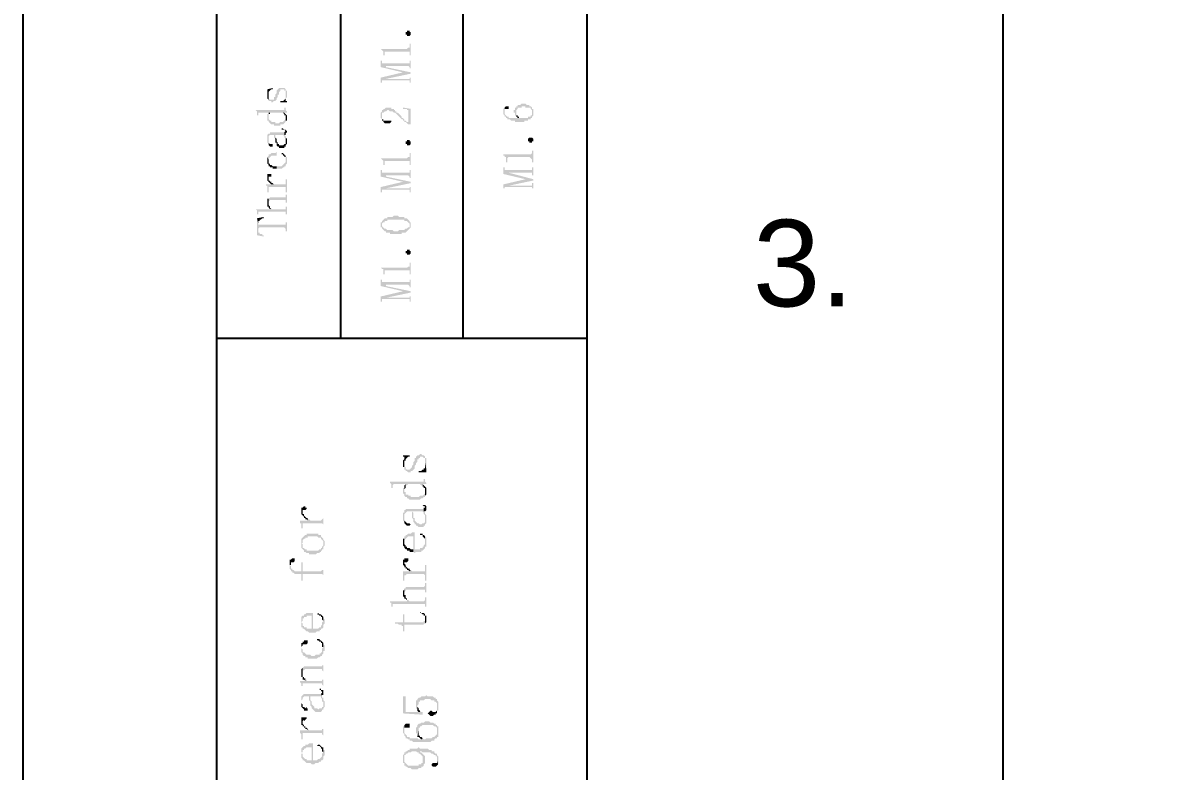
# Model space of a CAD drawing. Header units: millimetres. Extents: x 7018 to 13530, y 4187 to 5692.
# Drawn here: x 7018 to 7057.58, y 5084.46 to 5110.38 of the extents above; entities that cross this region are included whole.
import ezdxf

# ---------------------------------------------------------------- set-up
doc = ezdxf.new("R2010")
doc.units = ezdxf.units.MM
doc.styles.get("Standard").update_dxf_attribs({"font": 'arial.ttf'})

msp = doc.modelspace()

# ---------------------------------------------------------------- hatches: boundary and pattern name
at = {"transparency": 33554559}
for points in [[(7031.433, 5110.016), (7031.433, 5109.971), (7031.433, 5109.971), (7031.388, 5109.926), (7031.297, 5109.926), (7031.297, 5109.971), (7031.252, 5109.971), (7031.252, 5110.016), (7031.252, 5110.061), (7031.297, 5110.061), (7031.297, 5110.106), (7031.388, 5110.106), (7031.388, 5110.061), (7031.433, 5110.061), (7031.433, 5110.016)], [(7030.395, 5109.474), (7030.395, 5109.474), (7030.44, 5109.429), (7030.44, 5109.429), (7030.485, 5109.384), (7030.485, 5109.339), (7030.485, 5109.249), (7030.53, 5109.249), (7030.53, 5109.384), (7031.388, 5109.384), (7031.388, 5109.339), (7031.388, 5109.249), (7031.433, 5109.249), (7031.433, 5109.655), (7031.388, 5109.655), (7031.388, 5109.565), (7031.388, 5109.519), (7031.342, 5109.519), (7031.297, 5109.474)], [(7030.395, 5109.068), (7030.395, 5108.843), (7031.162, 5108.662), (7031.162, 5108.662), (7031.433, 5108.617), (7031.433, 5108.662), (7030.575, 5108.843), (7030.575, 5108.888), (7030.485, 5108.978), (7030.44, 5108.978), (7030.44, 5109.068)], [(7030.485, 5108.978), (7030.575, 5108.888), (7031.342, 5108.888), (7031.388, 5108.843), (7031.388, 5108.797), (7031.433, 5108.797), (7031.433, 5109.068), (7031.388, 5109.068), (7031.388, 5109.023), (7031.388, 5108.978), (7031.342, 5108.978)], [(7030.395, 5108.481), (7030.395, 5108.301), (7030.44, 5108.301), (7030.44, 5108.346), (7030.44, 5108.391), (7030.485, 5108.391), (7030.575, 5108.436), (7031.433, 5108.617), (7031.162, 5108.662)], [(7030.485, 5108.391), (7031.388, 5108.391), (7031.388, 5108.301), (7031.433, 5108.301), (7031.433, 5108.481), (7031.388, 5108.481), (7031.388, 5108.436), (7030.575, 5108.436)], [(7026.468, 5108.075), (7026.468, 5108.03), (7026.513, 5107.714), (7026.513, 5107.895), (7026.513, 5107.94), (7026.513, 5107.985), (7026.558, 5108.03), (7026.558, 5108.03), (7026.604, 5108.075), (7026.649, 5108.075), (7026.649, 5108.12)], [(7026.468, 5107.895), (7026.468, 5107.804), (7026.468, 5107.759), (7026.513, 5107.714), (7026.468, 5108.03), (7026.468, 5107.985)], [(7026.513, 5107.714), (7026.513, 5107.669), (7026.604, 5107.669), (7026.604, 5107.624), (7026.649, 5107.624), (7026.694, 5107.669), (7026.739, 5107.669), (7026.784, 5107.714), (7026.784, 5107.759), (7026.784, 5107.759), (7026.829, 5107.804), (7026.829, 5107.85), (7026.829, 5107.895), (7026.874, 5107.895), (7026.874, 5107.985), (7026.874, 5107.985), (7026.92, 5108.03), (7026.92, 5108.075), (7027.055, 5108.075), (7027.055, 5108.03), (7027.1, 5108.03), (7027.1, 5107.985), (7027.1, 5107.714), (7027.1, 5107.759), (7027.145, 5107.804), (7027.145, 5107.895), (7027.145, 5108.03), (7027.1, 5108.03), (7027.1, 5108.075), (7027.1, 5108.075), (7027.055, 5108.12), (7026.874, 5108.12), (7026.829, 5108.075), (7026.829, 5108.075), (7026.784, 5108.03), (7026.784, 5107.985), (7026.784, 5107.94), (7026.739, 5107.895), (7026.739, 5107.85), (7026.739, 5107.804), (7026.694, 5107.804), (7026.694, 5107.714), (7026.558, 5107.714), (7026.513, 5107.759), (7026.513, 5107.804), (7026.513, 5107.895)], [(7026.92, 5107.669), (7026.92, 5107.624), (7027.145, 5107.624), (7027.145, 5107.669), (7027.1, 5107.669), (7027.1, 5107.895), (7027.1, 5107.85), (7027.1, 5107.759), (7027.1, 5107.759), (7027.055, 5107.714), (7027.055, 5107.714), (7027.01, 5107.669), (7026.965, 5107.669)], [(7026.062, 5107.353), (7026.062, 5107.353), (7026.107, 5107.308), (7026.107, 5107.263), (7026.107, 5107.173), (7026.152, 5107.173), (7026.152, 5107.263), (7026.558, 5107.263), (7026.558, 5107.218), (7026.558, 5107.263), (7027.145, 5107.263), (7027.145, 5107.308), (7027.145, 5107.308), (7027.1, 5107.353), (7027.1, 5107.398), (7027.1, 5107.443), (7027.055, 5107.443), (7027.055, 5107.398), (7027.055, 5107.353), (7027.01, 5107.353)], [(7030.395, 5107.173), (7030.395, 5107.127), (7030.395, 5107.082), (7030.44, 5107.037), (7030.44, 5107.173), (7030.44, 5107.263), (7030.485, 5107.263), (7030.53, 5107.308), (7030.575, 5107.308), (7030.62, 5107.353), (7030.665, 5107.353), (7030.711, 5107.308), (7030.801, 5107.308), (7030.846, 5107.263), (7030.891, 5107.263), (7030.936, 5107.218), (7030.936, 5107.218), (7030.981, 5107.173), (7030.981, 5107.173), (7031.027, 5107.127), (7031.027, 5107.127), (7031.072, 5107.082), (7031.072, 5107.082), (7031.117, 5107.037), (7031.162, 5107.037), (7031.162, 5106.992), (7031.207, 5106.992), (7031.207, 5106.947), (7031.252, 5106.947), (7031.297, 5106.902), (7031.297, 5106.902), (7031.342, 5106.857), (7031.342, 5106.947), (7031.297, 5106.947), (7031.252, 5106.992), (7031.207, 5106.992), (7031.207, 5107.037), (7031.207, 5107.037), (7031.162, 5107.082), (7031.117, 5107.082), (7031.117, 5107.127), (7031.117, 5107.127), (7031.072, 5107.173), (7031.072, 5107.173), (7031.027, 5107.218), (7031.027, 5107.218), (7030.981, 5107.263), (7030.936, 5107.263), (7030.936, 5107.308), (7030.891, 5107.308), (7030.891, 5107.353), (7030.846, 5107.353), (7030.846, 5107.398), (7030.756, 5107.398), (7030.756, 5107.443), (7030.575, 5107.443), (7030.53, 5107.398), (7030.485, 5107.398), (7030.485, 5107.353), (7030.44, 5107.353), (7030.44, 5107.308), (7030.44, 5107.308), (7030.395, 5107.263), (7030.395, 5107.218), (7030.395, 5107.218)], [(7031.162, 5107.443), (7031.162, 5107.398), (7031.297, 5107.398), (7031.297, 5107.353), (7031.342, 5107.353), (7031.342, 5106.857), (7031.433, 5106.857), (7031.433, 5107.398)], [(7034.637, 5107.308), (7034.637, 5107.263), (7034.637, 5107.218), (7034.682, 5107.173), (7034.682, 5107.127), (7034.727, 5107.127), (7034.727, 5107.082), (7034.773, 5107.082), (7034.773, 5107.037), (7034.863, 5107.037), (7034.908, 5106.992), (7035.043, 5106.992), (7035.043, 5106.947), (7035.359, 5106.947), (7035.359, 5106.992), (7035.495, 5106.992), (7035.495, 5107.037), (7035.585, 5107.037), (7035.585, 5107.082), (7035.63, 5107.082), (7035.63, 5107.127), (7035.63, 5107.263), (7035.63, 5107.173), (7035.585, 5107.173), (7035.585, 5107.127), (7035.495, 5107.127), (7035.495, 5107.082), (7034.818, 5107.082), (7034.818, 5107.127), (7034.773, 5107.127), (7034.727, 5107.173), (7034.727, 5107.173), (7034.682, 5107.218), (7034.682, 5107.263), (7034.682, 5107.443), (7034.637, 5107.398), (7034.637, 5107.353)], [(7034.682, 5107.443), (7034.682, 5107.308), (7034.682, 5107.398), (7034.818, 5107.398), (7034.818, 5107.489), (7034.727, 5107.489)], [(7034.998, 5107.308), (7034.998, 5107.263), (7035.043, 5107.263), (7035.043, 5107.173), (7035.043, 5107.173), (7035.088, 5107.127), (7035.088, 5107.308), (7035.088, 5107.353), (7035.088, 5107.353), (7035.134, 5107.398), (7035.134, 5107.443), (7035.269, 5107.443), (7035.269, 5107.489), (7035.404, 5107.489), (7035.404, 5107.443), (7035.585, 5107.443), (7035.585, 5107.398), (7035.585, 5107.398), (7035.63, 5107.353), (7035.63, 5107.127), (7035.675, 5107.173), (7035.675, 5107.263), (7035.675, 5107.308), (7035.675, 5107.398), (7035.63, 5107.398), (7035.63, 5107.443), (7035.63, 5107.443), (7035.585, 5107.489), (7035.54, 5107.489), (7035.54, 5107.534), (7035.449, 5107.534), (7035.404, 5107.579), (7035.269, 5107.579), (7035.224, 5107.534), (7035.134, 5107.534), (7035.134, 5107.489), (7035.088, 5107.489), (7035.088, 5107.443), (7035.043, 5107.443), (7035.043, 5107.398), (7035.043, 5107.353), (7034.998, 5107.353)], [(7026.468, 5107.082), (7026.468, 5107.037), (7026.468, 5106.992), (7026.513, 5106.992), (7026.513, 5106.947), (7026.513, 5106.947), (7026.558, 5106.902), (7026.558, 5106.902), (7026.604, 5106.857), (7026.694, 5106.857), (7026.694, 5106.812), (7026.92, 5106.812), (7026.92, 5106.857), (7027.01, 5106.857), (7027.055, 5106.902), (7027.055, 5106.902), (7027.1, 5106.947), (7027.1, 5107.082), (7027.1, 5107.037), (7027.1, 5107.037), (7027.055, 5106.992), (7027.055, 5106.992), (7027.01, 5106.947), (7026.92, 5106.947), (7026.874, 5106.902), (7026.739, 5106.902), (7026.739, 5106.947), (7026.604, 5106.947), (7026.604, 5106.992), (7026.558, 5106.992), (7026.513, 5107.037), (7026.513, 5107.218), (7026.468, 5107.218), (7026.468, 5107.173), (7026.468, 5107.127)], [(7026.513, 5107.218), (7026.513, 5107.127), (7026.513, 5107.218), (7026.558, 5107.218), (7026.558, 5107.263), (7026.513, 5107.263)], [(7027.01, 5107.263), (7027.055, 5107.218), (7027.055, 5107.173), (7027.1, 5107.173), (7027.1, 5106.947), (7027.1, 5106.992), (7027.145, 5106.992), (7027.145, 5107.037), (7027.145, 5107.082), (7027.145, 5107.127), (7027.145, 5107.173), (7027.1, 5107.218), (7027.1, 5107.218), (7027.055, 5107.263)], [(7030.44, 5107.037), (7030.44, 5106.992), (7030.485, 5106.992), (7030.485, 5106.947), (7030.485, 5106.947), (7030.53, 5106.902), (7030.711, 5106.902), (7030.756, 5106.947), (7030.756, 5106.992), (7030.485, 5106.992), (7030.485, 5107.037), (7030.44, 5107.037), (7030.44, 5107.127), (7030.44, 5107.127)], [(7035.088, 5107.127), (7035.088, 5107.127), (7035.134, 5107.082), (7035.179, 5107.082), (7035.179, 5107.127), (7035.134, 5107.127), (7035.134, 5107.173), (7035.088, 5107.173), (7035.088, 5107.218), (7035.088, 5107.308)], [(7026.965, 5106.721), (7026.965, 5106.676), (7027.055, 5106.676), (7027.1, 5106.631), (7027.1, 5106.496), (7027.1, 5106.541), (7027.1, 5106.541), (7027.145, 5106.586), (7027.145, 5106.631), (7027.1, 5106.676), (7027.055, 5106.676), (7027.01, 5106.721)], [(7026.468, 5106.36), (7026.468, 5106.315), (7026.468, 5106.225), (7026.468, 5106.225), (7026.513, 5106.18), (7026.513, 5106.36), (7026.513, 5106.45), (7026.513, 5106.45), (7026.558, 5106.496), (7026.694, 5106.496), (7026.694, 5106.405), (7026.739, 5106.36), (7026.739, 5106.315), (7026.739, 5106.496), (7027.01, 5106.496), (7027.055, 5106.45), (7027.055, 5106.405), (7027.1, 5106.405), (7027.1, 5106.315), (7027.1, 5106.27), (7027.1, 5106.45), (7027.1, 5106.45), (7027.055, 5106.496), (7027.055, 5106.586), (7026.558, 5106.586), (7026.558, 5106.541), (7026.513, 5106.541), (7026.468, 5106.496)], [(7026.513, 5106.18), (7026.513, 5106.135), (7026.513, 5106.135), (7026.558, 5106.089), (7026.649, 5106.089), (7026.649, 5106.135), (7026.649, 5106.18), (7026.558, 5106.18), (7026.513, 5106.225), (7026.513, 5106.36)], [(7026.739, 5106.315), (7026.739, 5106.225), (7026.784, 5106.225), (7026.784, 5106.18), (7026.784, 5106.135), (7026.784, 5106.135), (7026.829, 5106.089), (7026.874, 5106.089), (7026.874, 5106.044), (7027.055, 5106.044), (7027.055, 5106.089), (7027.1, 5106.089), (7027.1, 5106.135), (7027.1, 5106.135), (7027.145, 5106.18), (7027.145, 5106.27), (7027.145, 5106.315), (7027.145, 5106.36), (7027.1, 5106.405), (7027.1, 5106.225), (7027.1, 5106.18), (7027.055, 5106.18), (7027.01, 5106.135), (7026.874, 5106.135), (7026.874, 5106.18), (7026.829, 5106.18), (7026.829, 5106.225), (7026.829, 5106.225), (7026.784, 5106.27), (7026.784, 5106.315), (7026.784, 5106.36), (7026.739, 5106.405), (7026.739, 5106.496)], [(7027.055, 5106.586), (7027.055, 5106.496), (7027.1, 5106.496), (7027.1, 5106.631), (7027.1, 5106.631)], [(7031.433, 5106.225), (7031.433, 5106.18), (7031.433, 5106.18), (7031.388, 5106.135), (7031.297, 5106.135), (7031.297, 5106.18), (7031.252, 5106.18), (7031.252, 5106.225), (7031.252, 5106.27), (7031.297, 5106.27), (7031.297, 5106.315), (7031.388, 5106.315), (7031.388, 5106.27), (7031.433, 5106.27), (7031.433, 5106.225)], [(7035.675, 5106.315), (7035.675, 5106.27), (7035.63, 5106.27), (7035.63, 5106.225), (7035.54, 5106.225), (7035.54, 5106.27), (7035.495, 5106.27), (7035.495, 5106.315), (7035.495, 5106.36), (7035.495, 5106.36), (7035.54, 5106.405), (7035.63, 5106.405), (7035.675, 5106.36), (7035.675, 5106.315)], [(7026.468, 5105.728), (7026.513, 5105.638), (7026.513, 5105.683), (7026.513, 5105.683), (7026.558, 5105.728), (7026.558, 5105.728), (7026.604, 5105.774), (7026.784, 5105.774), (7026.784, 5105.322), (7026.965, 5105.322), (7027.01, 5105.367), (7027.055, 5105.367), (7027.055, 5105.412), (7027.1, 5105.412), (7027.1, 5105.458), (7027.1, 5105.458), (7027.145, 5105.503), (7027.145, 5105.548), (7027.145, 5105.638), (7027.145, 5105.683), (7027.145, 5105.728), (7027.1, 5105.728), (7027.1, 5105.774), (7027.1, 5105.638), (7027.1, 5105.548), (7027.1, 5105.548), (7027.055, 5105.503), (7027.055, 5105.503), (7027.01, 5105.458), (7027.01, 5105.458), (7026.965, 5105.412), (7026.784, 5105.412), (7026.784, 5105.909), (7026.784, 5105.909), (7026.739, 5105.864), (7026.604, 5105.864), (7026.558, 5105.819), (7026.513, 5105.819), (7026.513, 5105.774), (7026.513, 5105.774)], [(7026.965, 5105.819), (7027.01, 5105.819), (7027.01, 5105.774), (7027.055, 5105.774), (7027.055, 5105.728), (7027.1, 5105.728), (7027.1, 5105.683), (7027.1, 5105.638), (7027.1, 5105.774), (7027.1, 5105.774), (7027.055, 5105.819), (7027.055, 5105.819), (7027.01, 5105.864), (7026.965, 5105.864)], [(7030.395, 5105.683), (7030.395, 5105.683), (7030.44, 5105.638), (7030.44, 5105.638), (7030.485, 5105.593), (7030.485, 5105.548), (7030.485, 5105.458), (7030.53, 5105.458), (7030.53, 5105.593), (7031.388, 5105.593), (7031.388, 5105.548), (7031.388, 5105.458), (7031.433, 5105.458), (7031.433, 5105.864), (7031.388, 5105.864), (7031.388, 5105.774), (7031.388, 5105.728), (7031.342, 5105.728), (7031.297, 5105.683)], [(7034.637, 5105.819), (7034.637, 5105.774), (7034.682, 5105.774), (7034.682, 5105.728), (7034.727, 5105.728), (7034.727, 5105.683), (7034.727, 5105.548), (7034.773, 5105.548), (7034.773, 5105.683), (7034.773, 5105.683), (7034.818, 5105.728), (7035.54, 5105.728), (7035.585, 5105.683), (7035.585, 5105.683), (7035.63, 5105.638), (7035.63, 5105.548), (7035.675, 5105.548), (7035.675, 5105.954), (7035.63, 5105.954), (7035.63, 5105.864), (7035.63, 5105.864), (7035.585, 5105.819), (7035.54, 5105.819)], [(7026.468, 5105.593), (7026.468, 5105.503), (7026.468, 5105.503), (7026.513, 5105.458), (7026.513, 5105.412), (7026.558, 5105.412), (7026.558, 5105.367), (7026.649, 5105.367), (7026.649, 5105.322), (7026.784, 5105.322), (7026.784, 5105.412), (7026.649, 5105.412), (7026.604, 5105.458), (7026.558, 5105.458), (7026.558, 5105.503), (7026.513, 5105.503), (7026.513, 5105.548), (7026.513, 5105.638), (7026.468, 5105.728), (7026.468, 5105.683), (7026.468, 5105.638)], [(7026.468, 5105.051), (7026.468, 5104.961), (7026.468, 5104.916), (7026.513, 5104.871), (7026.513, 5105.006), (7026.513, 5105.051), (7026.604, 5105.051), (7026.604, 5105.097), (7026.604, 5105.142), (7026.468, 5105.142), (7026.468, 5105.097)], [(7030.395, 5105.277), (7030.395, 5105.051), (7031.162, 5104.871), (7031.162, 5104.871), (7031.433, 5104.826), (7031.433, 5104.871), (7030.575, 5105.051), (7030.575, 5105.097), (7030.485, 5105.187), (7030.44, 5105.187), (7030.44, 5105.277)], [(7030.485, 5105.187), (7030.575, 5105.097), (7031.342, 5105.097), (7031.388, 5105.051), (7031.388, 5105.006), (7031.433, 5105.006), (7031.433, 5105.277), (7031.388, 5105.277), (7031.388, 5105.232), (7031.388, 5105.187), (7031.342, 5105.187)], [(7034.637, 5105.367), (7034.637, 5105.142), (7035.404, 5104.961), (7035.404, 5104.961), (7035.675, 5104.916), (7035.675, 5104.961), (7034.818, 5105.187), (7034.818, 5105.187), (7034.727, 5105.277), (7034.682, 5105.277), (7034.682, 5105.322), (7034.682, 5105.367)], [(7034.727, 5105.277), (7034.818, 5105.187), (7035.63, 5105.187), (7035.63, 5105.142), (7035.63, 5105.097), (7035.675, 5105.097), (7035.675, 5105.367), (7035.63, 5105.367), (7035.63, 5105.322), (7035.63, 5105.277), (7035.585, 5105.277)], [(7026.423, 5104.781), (7026.423, 5104.735), (7026.468, 5104.735), (7026.468, 5104.645), (7026.468, 5104.6), (7026.468, 5104.51), (7026.513, 5104.51), (7026.513, 5104.645), (7026.513, 5104.69), (7027.1, 5104.69), (7027.1, 5104.645), (7027.1, 5104.51), (7027.145, 5104.51), (7027.145, 5104.961), (7027.1, 5104.961), (7027.1, 5104.826), (7027.1, 5104.781), (7026.649, 5104.781)], [(7026.513, 5104.871), (7026.513, 5104.871), (7026.558, 5104.826), (7026.558, 5104.826), (7026.604, 5104.781), (7026.694, 5104.781), (7026.649, 5104.826), (7026.604, 5104.826), (7026.604, 5104.871), (7026.558, 5104.871), (7026.558, 5104.916), (7026.513, 5104.916), (7026.513, 5104.961), (7026.513, 5105.006)], [(7030.395, 5104.69), (7030.395, 5104.51), (7030.44, 5104.51), (7030.44, 5104.555), (7030.44, 5104.6), (7030.485, 5104.6), (7030.575, 5104.645), (7031.433, 5104.826), (7031.162, 5104.871)], [(7030.485, 5104.6), (7031.388, 5104.6), (7031.388, 5104.51), (7031.433, 5104.51), (7031.433, 5104.69), (7031.388, 5104.69), (7031.388, 5104.645), (7030.575, 5104.645)], [(7034.637, 5104.781), (7034.637, 5104.645), (7034.682, 5104.645), (7034.682, 5104.69), (7034.727, 5104.69), (7034.818, 5104.735), (7035.675, 5104.916), (7035.404, 5104.961)], [(7034.727, 5104.69), (7035.63, 5104.69), (7035.63, 5104.645), (7035.675, 5104.645), (7035.675, 5104.826), (7035.63, 5104.826), (7035.63, 5104.781), (7035.63, 5104.735), (7034.818, 5104.735)], [(7026.468, 5104.149), (7026.468, 5104.104), (7026.468, 5104.013), (7026.513, 5104.013), (7026.513, 5103.968), (7026.513, 5103.968), (7026.558, 5103.923), (7026.558, 5103.923), (7026.604, 5103.968), (7026.558, 5103.968), (7026.558, 5104.013), (7026.558, 5104.013), (7026.513, 5104.058), (7026.513, 5104.284), (7026.468, 5104.284), (7026.468, 5104.194), (7026.468, 5104.194)], [(7026.513, 5104.284), (7026.513, 5104.149), (7026.513, 5104.194), (7026.558, 5104.239), (7027.1, 5104.239), (7027.1, 5104.149), (7027.145, 5104.149), (7027.145, 5104.42), (7027.1, 5104.42), (7027.1, 5104.374), (7027.1, 5104.329), (7026.558, 5104.329)], [(7026.062, 5103.923), (7026.062, 5103.923), (7026.107, 5103.878), (7026.107, 5103.833), (7026.107, 5103.743), (7026.152, 5103.743), (7026.152, 5103.788), (7026.152, 5103.833), (7027.1, 5103.833), (7027.1, 5103.743), (7027.145, 5103.743), (7027.145, 5104.013), (7027.1, 5104.013), (7027.1, 5103.968), (7027.1, 5103.923), (7026.604, 5103.923), (7026.604, 5103.968), (7026.558, 5103.923)], [(7026.107, 5103.607), (7026.152, 5103.427), (7026.152, 5103.517), (7026.197, 5103.517), (7026.197, 5103.562), (7026.243, 5103.562), (7026.288, 5103.607), (7026.333, 5103.607), (7026.333, 5103.652)], [(7026.107, 5103.607), (7026.107, 5103.02), (7026.333, 5102.975), (7026.333, 5103.02), (7026.288, 5103.02), (7026.288, 5103.066), (7026.197, 5103.066), (7026.197, 5103.111), (7026.152, 5103.111), (7026.152, 5103.201), (7026.152, 5103.427)], [(7030.395, 5103.382), (7030.395, 5103.291), (7030.44, 5103.291), (7030.44, 5103.246), (7030.44, 5103.382), (7030.44, 5103.427), (7030.44, 5103.427), (7030.485, 5103.472), (7030.53, 5103.472), (7030.53, 5103.517), (7030.62, 5103.517), (7030.62, 5103.562), (7031.207, 5103.562), (7031.207, 5103.517), (7031.297, 5103.517), (7031.342, 5103.472), (7031.342, 5103.472), (7031.388, 5103.427), (7031.388, 5103.382), (7031.388, 5103.517), (7031.388, 5103.517), (7031.342, 5103.562), (7031.342, 5103.562), (7031.297, 5103.607), (7031.207, 5103.607), (7031.207, 5103.652), (7031.027, 5103.652), (7030.981, 5103.697), (7030.846, 5103.697), (7030.801, 5103.652), (7030.62, 5103.652), (7030.62, 5103.607), (7030.53, 5103.607), (7030.485, 5103.562), (7030.485, 5103.562), (7030.44, 5103.517), (7030.44, 5103.472), (7030.395, 5103.472)], [(7030.44, 5103.246), (7030.485, 5103.201), (7030.485, 5103.201), (7030.53, 5103.156), (7030.575, 5103.156), (7030.575, 5103.111), (7030.711, 5103.111), (7030.711, 5103.066), (7031.117, 5103.066), (7031.117, 5103.111), (7031.252, 5103.111), (7031.297, 5103.156), (7031.297, 5103.156), (7031.342, 5103.201), (7031.342, 5103.201), (7031.388, 5103.246), (7031.388, 5103.246), (7031.433, 5103.291), (7031.433, 5103.336), (7031.433, 5103.382), (7031.433, 5103.427), (7031.433, 5103.472), (7031.388, 5103.472), (7031.388, 5103.517), (7031.388, 5103.336), (7031.388, 5103.291), (7031.342, 5103.291), (7031.297, 5103.246), (7031.252, 5103.246), (7031.207, 5103.201), (7031.027, 5103.201), (7030.981, 5103.156), (7030.846, 5103.156), (7030.801, 5103.201), (7030.62, 5103.201), (7030.575, 5103.246), (7030.53, 5103.246), (7030.485, 5103.291), (7030.485, 5103.291), (7030.44, 5103.336), (7030.44, 5103.382)], [(7026.152, 5103.427), (7026.152, 5103.201), (7026.152, 5103.246), (7026.152, 5103.246), (7026.197, 5103.291), (7027.055, 5103.291), (7027.1, 5103.246), (7027.1, 5103.156), (7027.145, 5103.156), (7027.145, 5103.472), (7027.1, 5103.472), (7027.1, 5103.427), (7027.1, 5103.382), (7026.152, 5103.382)], [(7031.433, 5102.434), (7031.433, 5102.389), (7031.433, 5102.389), (7031.388, 5102.343), (7031.297, 5102.343), (7031.297, 5102.389), (7031.252, 5102.389), (7031.252, 5102.434), (7031.252, 5102.479), (7031.297, 5102.479), (7031.297, 5102.524), (7031.388, 5102.524), (7031.388, 5102.479), (7031.433, 5102.479), (7031.433, 5102.434)], [(7030.395, 5101.892), (7030.395, 5101.892), (7030.44, 5101.847), (7030.485, 5101.847), (7030.485, 5101.802), (7030.485, 5101.757), (7030.485, 5101.666), (7030.53, 5101.666), (7030.53, 5101.802), (7031.388, 5101.802), (7031.388, 5101.757), (7031.388, 5101.666), (7031.433, 5101.666), (7031.433, 5102.073), (7031.388, 5102.073), (7031.388, 5101.982), (7031.388, 5101.937), (7031.342, 5101.937), (7031.297, 5101.892)], [(7030.395, 5101.486), (7030.395, 5101.26), (7031.162, 5101.08), (7031.162, 5101.08), (7031.433, 5101.035), (7031.433, 5101.08), (7030.575, 5101.26), (7030.575, 5101.305), (7030.485, 5101.396), (7030.44, 5101.396), (7030.44, 5101.486)], [(7030.485, 5101.396), (7030.575, 5101.305), (7031.342, 5101.305), (7031.388, 5101.26), (7031.388, 5101.215), (7031.433, 5101.215), (7031.433, 5101.486), (7031.388, 5101.486), (7031.388, 5101.441), (7031.388, 5101.396), (7031.342, 5101.396)], [(7030.395, 5100.899), (7030.395, 5100.719), (7030.44, 5100.719), (7030.44, 5100.764), (7030.44, 5100.809), (7030.485, 5100.809), (7030.575, 5100.854), (7031.433, 5101.035), (7031.162, 5101.08)], [(7030.485, 5100.809), (7031.388, 5100.809), (7031.388, 5100.719), (7031.433, 5100.719), (7031.433, 5100.899), (7031.388, 5100.899), (7031.388, 5100.854), (7030.575, 5100.854)], [(7031.162, 5095.393), (7031.162, 5095.348), (7031.207, 5095.348), (7031.207, 5094.942), (7031.207, 5095.122), (7031.207, 5095.213), (7031.252, 5095.213), (7031.252, 5095.258), (7031.297, 5095.303), (7031.297, 5095.303), (7031.342, 5095.348), (7031.388, 5095.348), (7031.388, 5095.393)], [(7031.162, 5095.122), (7031.162, 5094.987), (7031.207, 5094.987), (7031.207, 5094.942), (7031.207, 5095.303), (7031.207, 5095.258), (7031.162, 5095.213)], [(7031.207, 5094.942), (7031.207, 5094.897), (7031.252, 5094.897), (7031.252, 5094.852), (7031.297, 5094.852), (7031.342, 5094.806), (7031.433, 5094.806), (7031.433, 5094.852), (7031.478, 5094.852), (7031.523, 5094.897), (7031.523, 5094.897), (7031.568, 5094.942), (7031.568, 5095.032), (7031.613, 5095.077), (7031.613, 5095.122), (7031.658, 5095.167), (7031.658, 5095.258), (7031.704, 5095.258), (7031.704, 5095.303), (7031.749, 5095.303), (7031.749, 5095.348), (7031.839, 5095.348), (7031.884, 5095.303), (7031.929, 5095.303), (7031.929, 5095.258), (7031.929, 5095.122), (7031.974, 5094.897), (7031.974, 5094.942), (7031.974, 5095.032), (7031.974, 5095.213), (7031.974, 5095.303), (7031.929, 5095.303), (7031.929, 5095.348), (7031.929, 5095.348), (7031.884, 5095.393), (7031.839, 5095.393), (7031.794, 5095.438), (7031.749, 5095.438), (7031.704, 5095.393), (7031.658, 5095.393), (7031.613, 5095.348), (7031.613, 5095.303), (7031.568, 5095.303), (7031.568, 5095.213), (7031.523, 5095.167), (7031.523, 5095.077), (7031.478, 5095.032), (7031.478, 5094.987), (7031.433, 5094.942), (7031.433, 5094.942), (7031.388, 5094.897), (7031.297, 5094.897), (7031.252, 5094.942), (7031.252, 5094.987), (7031.207, 5094.987), (7031.207, 5095.122)], [(7031.704, 5094.852), (7031.704, 5094.806), (7031.974, 5094.806), (7031.974, 5094.852), (7031.974, 5094.897), (7031.974, 5094.897), (7031.929, 5095.122), (7031.929, 5095.032), (7031.929, 5094.942), (7031.884, 5094.942), (7031.884, 5094.897), (7031.839, 5094.897), (7031.794, 5094.852), (7031.749, 5094.852)], [(7030.711, 5094.49), (7030.711, 5094.445), (7030.756, 5094.4), (7030.756, 5094.265), (7030.801, 5094.265), (7030.801, 5094.355), (7030.801, 5094.355), (7030.846, 5094.4), (7031.252, 5094.4), (7031.252, 5094.355), (7031.297, 5094.355), (7031.342, 5094.4), (7031.749, 5094.4), (7031.794, 5094.355), (7031.839, 5094.355), (7031.839, 5094.4), (7031.974, 5094.4), (7031.974, 5094.445), (7031.929, 5094.49), (7031.929, 5094.581), (7031.884, 5094.581), (7031.884, 5094.536), (7031.884, 5094.49), (7031.839, 5094.49)], [(7031.207, 5094.31), (7031.207, 5094.175), (7031.207, 5094.22), (7031.252, 5094.265), (7031.252, 5094.31), (7031.252, 5094.4), (7031.252, 5094.4), (7031.207, 5094.355)], [(7031.839, 5094.355), (7031.839, 5094.31), (7031.884, 5094.31), (7031.884, 5094.265), (7031.929, 5094.265), (7031.929, 5093.994), (7031.974, 5094.039), (7031.974, 5094.175), (7031.974, 5094.22), (7031.974, 5094.265), (7031.929, 5094.31), (7031.929, 5094.31), (7031.884, 5094.355), (7031.884, 5094.355), (7031.839, 5094.4)], [(7031.162, 5094.175), (7031.162, 5094.084), (7031.207, 5094.039), (7031.207, 5093.994), (7031.252, 5093.949), (7031.297, 5093.949), (7031.297, 5093.904), (7031.342, 5093.904), (7031.388, 5093.859), (7031.749, 5093.859), (7031.794, 5093.904), (7031.839, 5093.904), (7031.884, 5093.949), (7031.929, 5093.949), (7031.929, 5094.175), (7031.929, 5094.084), (7031.884, 5094.039), (7031.884, 5094.039), (7031.839, 5093.994), (7031.749, 5093.994), (7031.704, 5093.949), (7031.433, 5093.949), (7031.433, 5093.994), (7031.342, 5093.994), (7031.342, 5094.039), (7031.252, 5094.039), (7031.252, 5094.129), (7031.207, 5094.129), (7031.207, 5094.31), (7031.207, 5094.265), (7031.162, 5094.265), (7031.162, 5094.22)], [(7027.642, 5093.452), (7027.642, 5093.362), (7027.642, 5093.362), (7027.687, 5093.317), (7027.687, 5093.452), (7027.687, 5093.498), (7027.777, 5093.498), (7027.822, 5093.543), (7027.822, 5093.588), (7027.777, 5093.588), (7027.777, 5093.633), (7027.732, 5093.633), (7027.687, 5093.588), (7027.642, 5093.588), (7027.642, 5093.498)], [(7031.794, 5093.678), (7031.839, 5093.678), (7031.884, 5093.633), (7031.929, 5093.633), (7031.929, 5093.452), (7031.974, 5093.498), (7031.974, 5093.588), (7031.974, 5093.633), (7031.929, 5093.678), (7031.839, 5093.678)], [(7031.884, 5093.543), (7031.884, 5093.452), (7031.929, 5093.452), (7031.929, 5093.588), (7031.884, 5093.588)], [(7027.596, 5093.137), (7027.596, 5093.046), (7027.642, 5093.046), (7027.642, 5092.956), (7027.642, 5092.866), (7027.687, 5092.866), (7027.687, 5093.001), (7027.687, 5093.046), (7028.364, 5093.046), (7028.409, 5093.001), (7028.409, 5092.866), (7028.409, 5093.362), (7028.409, 5093.227), (7028.409, 5093.227), (7028.364, 5093.182), (7028.364, 5093.182), (7028.319, 5093.137), (7027.958, 5093.137), (7027.912, 5093.182), (7027.867, 5093.182), (7027.867, 5093.137)], [(7027.687, 5093.317), (7027.687, 5093.317), (7027.732, 5093.272), (7027.732, 5093.227), (7027.777, 5093.227), (7027.777, 5093.182), (7027.822, 5093.182), (7027.867, 5093.137), (7027.867, 5093.227), (7027.822, 5093.227), (7027.777, 5093.272), (7027.777, 5093.272), (7027.732, 5093.317), (7027.732, 5093.362), (7027.687, 5093.362), (7027.687, 5093.452)], [(7031.162, 5093.272), (7031.162, 5093.227), (7031.162, 5093.137), (7031.207, 5093.091), (7031.207, 5093.046), (7031.207, 5093.272), (7031.207, 5093.362), (7031.252, 5093.407), (7031.252, 5093.407), (7031.297, 5093.452), (7031.478, 5093.452), (7031.478, 5093.227), (7031.478, 5093.452), (7031.839, 5093.452), (7031.884, 5093.407), (7031.884, 5093.362), (7031.884, 5093.362), (7031.929, 5093.317), (7031.929, 5093.272), (7031.929, 5093.182), (7031.929, 5093.362), (7031.929, 5093.407), (7031.884, 5093.452), (7031.884, 5093.543), (7031.252, 5093.543), (7031.252, 5093.498), (7031.207, 5093.498), (7031.207, 5093.407), (7031.162, 5093.407), (7031.162, 5093.317)], [(7031.207, 5093.046), (7031.207, 5093.046), (7031.252, 5093.001), (7031.252, 5093.001), (7031.297, 5092.956), (7031.388, 5092.956), (7031.433, 5093.001), (7031.388, 5093.046), (7031.297, 5093.046), (7031.252, 5093.091), (7031.252, 5093.091), (7031.207, 5093.137), (7031.207, 5093.272)], [(7031.478, 5093.227), (7031.523, 5093.182), (7031.523, 5093.091), (7031.523, 5093.091), (7031.568, 5093.046), (7031.568, 5093.001), (7031.613, 5093.001), (7031.613, 5092.956), (7031.658, 5092.956), (7031.704, 5092.911), (7031.884, 5092.911), (7031.884, 5092.956), (7031.929, 5092.956), (7031.929, 5093.001), (7031.974, 5093.046), (7031.974, 5093.182), (7031.974, 5093.272), (7031.974, 5093.317), (7031.974, 5093.317), (7031.929, 5093.362), (7031.929, 5093.091), (7031.929, 5093.091), (7031.884, 5093.046), (7031.839, 5093.046), (7031.794, 5093.001), (7031.749, 5093.001), (7031.704, 5093.046), (7031.658, 5093.046), (7031.613, 5093.091), (7031.613, 5093.091), (7031.568, 5093.137), (7031.568, 5093.227), (7031.523, 5093.227), (7031.523, 5093.407), (7031.478, 5093.452)], [(7027.642, 5092.505), (7027.642, 5092.324), (7027.642, 5092.324), (7027.687, 5092.369), (7027.687, 5092.414), (7027.687, 5092.46), (7027.732, 5092.505), (7027.777, 5092.505), (7027.777, 5092.55), (7027.867, 5092.55), (7027.867, 5092.595), (7028.183, 5092.595), (7028.228, 5092.55), (7028.319, 5092.55), (7028.319, 5092.505), (7028.319, 5092.505), (7028.364, 5092.46), (7028.364, 5092.46), (7028.409, 5092.414), (7028.409, 5092.144), (7028.409, 5092.234), (7028.454, 5092.279), (7028.454, 5092.369), (7028.454, 5092.414), (7028.409, 5092.46), (7028.409, 5092.505), (7028.409, 5092.505), (7028.364, 5092.55), (7028.364, 5092.55), (7028.319, 5092.595), (7028.319, 5092.64), (7028.228, 5092.64), (7028.228, 5092.685), (7027.822, 5092.685), (7027.822, 5092.64), (7027.777, 5092.64), (7027.732, 5092.595), (7027.732, 5092.595), (7027.687, 5092.55), (7027.687, 5092.55)], [(7027.642, 5092.324), (7027.642, 5092.189), (7027.642, 5092.189), (7027.687, 5092.144), (7027.687, 5092.144), (7027.732, 5092.098), (7027.732, 5092.053), (7027.777, 5092.053), (7027.822, 5092.008), (7027.912, 5092.008), (7027.912, 5091.963), (7028.138, 5091.963), (7028.183, 5092.008), (7028.273, 5092.008), (7028.273, 5092.053), (7028.319, 5092.053), (7028.319, 5092.098), (7028.364, 5092.098), (7028.364, 5092.144), (7028.409, 5092.144), (7028.409, 5092.324), (7028.409, 5092.279), (7028.364, 5092.234), (7028.364, 5092.189), (7028.319, 5092.189), (7028.319, 5092.144), (7028.273, 5092.144), (7028.228, 5092.098), (7027.822, 5092.098), (7027.822, 5092.144), (7027.777, 5092.144), (7027.732, 5092.189), (7027.687, 5092.189), (7027.687, 5092.324), (7027.642, 5092.324), (7027.642, 5092.505), (7027.642, 5092.46), (7027.642, 5092.369)], [(7031.162, 5092.369), (7031.162, 5092.279), (7031.207, 5092.234), (7031.207, 5092.189), (7031.252, 5092.144), (7031.297, 5092.144), (7031.297, 5092.098), (7031.388, 5092.098), (7031.388, 5092.053), (7031.523, 5092.053), (7031.523, 5092.144), (7031.433, 5092.144), (7031.388, 5092.189), (7031.297, 5092.189), (7031.297, 5092.234), (7031.252, 5092.234), (7031.252, 5092.279), (7031.252, 5092.279), (7031.207, 5092.324), (7031.207, 5092.505), (7031.162, 5092.505), (7031.162, 5092.414)], [(7031.207, 5092.505), (7031.207, 5092.414), (7031.207, 5092.46), (7031.207, 5092.46), (7031.252, 5092.505), (7031.252, 5092.505), (7031.297, 5092.55), (7031.297, 5092.55), (7031.342, 5092.595), (7031.523, 5092.595), (7031.523, 5092.053), (7031.568, 5092.008), (7031.568, 5092.008), (7031.613, 5092.053), (7031.794, 5092.053), (7031.794, 5092.098), (7031.839, 5092.098), (7031.884, 5092.144), (7031.884, 5092.144), (7031.929, 5092.189), (7031.929, 5092.234), (7031.974, 5092.234), (7031.974, 5092.414), (7031.974, 5092.505), (7031.974, 5092.55), (7031.929, 5092.595), (7031.929, 5092.414), (7031.929, 5092.324), (7031.929, 5092.324), (7031.884, 5092.279), (7031.884, 5092.234), (7031.839, 5092.234), (7031.839, 5092.189), (7031.749, 5092.189), (7031.749, 5092.144), (7031.568, 5092.144), (7031.568, 5092.73), (7031.478, 5092.73), (7031.433, 5092.685), (7031.342, 5092.685), (7031.297, 5092.64), (7031.252, 5092.64), (7031.252, 5092.595), (7031.207, 5092.595), (7031.207, 5092.55)], [(7031.749, 5092.685), (7031.749, 5092.64), (7031.839, 5092.64), (7031.839, 5092.595), (7031.884, 5092.55), (7031.884, 5092.55), (7031.929, 5092.505), (7031.929, 5092.414), (7031.929, 5092.595), (7031.929, 5092.595), (7031.884, 5092.64), (7031.839, 5092.64), (7031.839, 5092.685)], [(7027.235, 5091.783), (7027.235, 5091.602), (7027.281, 5091.602), (7027.281, 5091.692), (7027.371, 5091.692), (7027.416, 5091.737), (7027.416, 5091.828), (7027.326, 5091.828), (7027.281, 5091.783)], [(7027.235, 5091.602), (7027.235, 5091.467), (7027.235, 5091.467), (7027.281, 5091.421), (7027.281, 5091.376), (7027.326, 5091.376), (7027.326, 5091.331), (7027.371, 5091.331), (7027.416, 5091.286), (7027.642, 5091.286), (7027.642, 5091.06), (7027.687, 5091.06), (7027.687, 5091.286), (7028.364, 5091.286), (7028.409, 5091.241), (7028.409, 5091.106), (7028.409, 5091.647), (7028.409, 5091.421), (7028.364, 5091.421), (7028.319, 5091.376), (7027.687, 5091.376), (7027.687, 5091.692), (7027.642, 5091.692), (7027.642, 5091.376), (7027.416, 5091.376), (7027.371, 5091.421), (7027.326, 5091.421), (7027.326, 5091.467), (7027.281, 5091.467), (7027.281, 5091.557), (7027.235, 5091.602), (7027.235, 5091.783), (7027.235, 5091.692), (7027.235, 5091.647)], [(7031.162, 5091.692), (7031.162, 5091.602), (7031.162, 5091.602), (7031.207, 5091.557), (7031.207, 5091.512), (7031.207, 5091.692), (7031.297, 5091.692), (7031.342, 5091.737), (7031.342, 5091.783), (7031.342, 5091.828), (7031.207, 5091.828), (7031.207, 5091.783), (7031.162, 5091.783), (7031.162, 5091.737)], [(7031.162, 5091.376), (7031.162, 5091.331), (7031.162, 5091.241), (7031.162, 5091.06), (7031.207, 5091.06), (7031.207, 5091.241), (7031.252, 5091.241), (7031.297, 5091.286), (7031.884, 5091.286), (7031.929, 5091.241), (7031.929, 5091.06), (7031.974, 5091.06), (7031.974, 5091.602), (7031.929, 5091.602), (7031.929, 5091.421), (7031.929, 5091.376), (7031.478, 5091.376), (7031.433, 5091.421), (7031.388, 5091.376)], [(7031.207, 5091.512), (7031.252, 5091.512), (7031.252, 5091.467), (7031.297, 5091.467), (7031.297, 5091.421), (7031.342, 5091.421), (7031.388, 5091.376), (7031.388, 5091.376), (7031.433, 5091.421), (7031.388, 5091.421), (7031.388, 5091.467), (7031.342, 5091.467), (7031.297, 5091.512), (7031.297, 5091.512), (7031.252, 5091.557), (7031.252, 5091.602), (7031.207, 5091.647), (7031.207, 5091.647)], [(7031.207, 5090.79), (7031.207, 5090.609), (7031.207, 5090.654), (7031.252, 5090.699), (7031.252, 5090.745), (7031.929, 5090.745), (7031.929, 5090.654), (7031.974, 5090.654), (7031.974, 5090.97), (7031.929, 5090.97), (7031.929, 5090.88), (7031.929, 5090.88), (7031.884, 5090.835), (7031.252, 5090.835), (7031.252, 5090.79)], [(7030.711, 5090.338), (7030.711, 5090.293), (7030.756, 5090.293), (7030.756, 5090.248), (7030.756, 5090.158), (7030.801, 5090.158), (7030.801, 5090.203), (7030.801, 5090.248), (7031.929, 5090.248), (7031.929, 5090.158), (7031.974, 5090.158), (7031.974, 5090.474), (7031.929, 5090.474), (7031.929, 5090.383), (7031.929, 5090.383), (7031.884, 5090.338), (7031.388, 5090.338), (7031.342, 5090.383), (7031.297, 5090.383), (7031.297, 5090.338)], [(7031.162, 5090.609), (7031.162, 5090.519), (7031.207, 5090.474), (7031.207, 5090.429), (7031.252, 5090.429), (7031.297, 5090.383), (7031.297, 5090.338), (7031.297, 5090.429), (7031.252, 5090.474), (7031.252, 5090.564), (7031.207, 5090.564), (7031.207, 5090.79), (7031.207, 5090.745), (7031.162, 5090.699), (7031.162, 5090.654)], [(7027.642, 5089.752), (7027.642, 5089.616), (7027.642, 5089.616), (7027.687, 5089.661), (7027.687, 5089.752), (7027.732, 5089.752), (7027.732, 5089.797), (7027.822, 5089.797), (7027.822, 5089.842), (7028.003, 5089.842), (7028.003, 5089.255), (7028.138, 5089.255), (7028.183, 5089.3), (7028.273, 5089.3), (7028.273, 5089.345), (7028.319, 5089.345), (7028.319, 5089.391), (7028.364, 5089.391), (7028.409, 5089.436), (7028.409, 5089.481), (7028.409, 5089.526), (7028.454, 5089.571), (7028.454, 5089.616), (7028.454, 5089.706), (7028.454, 5089.706), (7028.409, 5089.752), (7028.409, 5089.797), (7028.409, 5089.661), (7028.409, 5089.661), (7028.364, 5089.616), (7028.364, 5089.526), (7028.364, 5089.526), (7028.319, 5089.481), (7028.319, 5089.436), (7028.273, 5089.436), (7028.228, 5089.391), (7028.048, 5089.391), (7028.048, 5089.932), (7027.822, 5089.932), (7027.777, 5089.887), (7027.732, 5089.887), (7027.732, 5089.842), (7027.687, 5089.842), (7027.642, 5089.797)], [(7027.642, 5089.616), (7027.642, 5089.571), (7027.642, 5089.436), (7027.687, 5089.436), (7027.687, 5089.391), (7027.732, 5089.391), (7027.777, 5089.345), (7027.777, 5089.345), (7027.822, 5089.3), (7027.867, 5089.3), (7027.912, 5089.255), (7028.003, 5089.255), (7028.003, 5089.391), (7027.822, 5089.391), (7027.822, 5089.436), (7027.732, 5089.436), (7027.732, 5089.481), (7027.687, 5089.481), (7027.687, 5089.571), (7027.687, 5089.571), (7027.642, 5089.616), (7027.642, 5089.752), (7027.642, 5089.706), (7027.642, 5089.661)], [(7028.183, 5089.887), (7028.228, 5089.887), (7028.273, 5089.842), (7028.319, 5089.842), (7028.319, 5089.797), (7028.364, 5089.797), (7028.364, 5089.706), (7028.364, 5089.706), (7028.409, 5089.661), (7028.409, 5089.797), (7028.364, 5089.842), (7028.319, 5089.887), (7028.273, 5089.887), (7028.228, 5089.932), (7028.228, 5089.932)], [(7030.891, 5089.616), (7030.891, 5089.571), (7030.981, 5089.571), (7031.027, 5089.526), (7031.117, 5089.526), (7031.117, 5089.481), (7031.162, 5089.481), (7031.162, 5089.3), (7031.207, 5089.3), (7031.207, 5089.526), (7031.884, 5089.526), (7031.884, 5089.571), (7031.929, 5089.571), (7031.929, 5089.752), (7031.929, 5089.661), (7031.884, 5089.661), (7031.884, 5089.616), (7031.207, 5089.616), (7031.207, 5089.887), (7031.162, 5089.887), (7031.162, 5089.616)], [(7031.749, 5089.932), (7031.794, 5089.932), (7031.839, 5089.887), (7031.884, 5089.887), (7031.884, 5089.842), (7031.929, 5089.842), (7031.929, 5089.571), (7031.974, 5089.616), (7031.974, 5089.706), (7031.974, 5089.752), (7031.974, 5089.842), (7031.929, 5089.842), (7031.929, 5089.887), (7031.929, 5089.887), (7031.884, 5089.932), (7031.794, 5089.932), (7031.749, 5089.977)], [(7027.642, 5088.714), (7027.642, 5088.578), (7027.642, 5088.759), (7027.687, 5088.804), (7027.687, 5088.849), (7027.822, 5088.849), (7027.867, 5088.894), (7027.867, 5088.939), (7027.867, 5088.984), (7027.732, 5088.984), (7027.732, 5088.939), (7027.687, 5088.939), (7027.687, 5088.894), (7027.642, 5088.894), (7027.642, 5088.759)], [(7027.642, 5088.578), (7027.687, 5088.533), (7027.687, 5088.488), (7027.687, 5088.488), (7027.732, 5088.443), (7027.777, 5088.443), (7027.777, 5088.398), (7027.867, 5088.398), (7027.867, 5088.352), (7028.183, 5088.352), (7028.228, 5088.398), (7028.273, 5088.398), (7028.319, 5088.443), (7028.364, 5088.443), (7028.364, 5088.488), (7028.409, 5088.533), (7028.409, 5088.623), (7028.454, 5088.623), (7028.454, 5088.759), (7028.454, 5088.804), (7028.409, 5088.849), (7028.409, 5088.894), (7028.409, 5088.759), (7028.409, 5088.759), (7028.364, 5088.714), (7028.364, 5088.578), (7028.319, 5088.578), (7028.319, 5088.533), (7028.273, 5088.533), (7028.273, 5088.488), (7028.138, 5088.488), (7028.093, 5088.443), (7028.003, 5088.443), (7027.958, 5088.488), (7027.822, 5088.488), (7027.777, 5088.533), (7027.777, 5088.533), (7027.732, 5088.578), (7027.687, 5088.578), (7027.687, 5088.668), (7027.687, 5088.668), (7027.642, 5088.714)], [(7028.183, 5088.984), (7028.228, 5088.984), (7028.273, 5088.939), (7028.319, 5088.939), (7028.319, 5088.894), (7028.364, 5088.894), (7028.364, 5088.759), (7028.409, 5088.759), (7028.409, 5088.894), (7028.364, 5088.939), (7028.364, 5088.939), (7028.319, 5088.984), (7028.273, 5088.984), (7028.273, 5089.029), (7028.183, 5089.029)], [(7027.687, 5088.037), (7027.687, 5087.856), (7027.687, 5087.946), (7027.732, 5087.946), (7027.777, 5087.991), (7028.364, 5087.991), (7028.364, 5087.946), (7028.409, 5087.901), (7028.409, 5088.172), (7028.409, 5088.127), (7028.364, 5088.127), (7028.364, 5088.082), (7027.732, 5088.082), (7027.687, 5088.037)], [(7027.596, 5087.585), (7027.596, 5087.54), (7027.642, 5087.495), (7027.642, 5087.405), (7027.687, 5087.405), (7027.687, 5087.495), (7028.364, 5087.495), (7028.364, 5087.45), (7028.409, 5087.405), (7028.409, 5087.676), (7028.409, 5087.63), (7028.364, 5087.63), (7028.364, 5087.585), (7027.822, 5087.585), (7027.822, 5087.63), (7027.777, 5087.63), (7027.777, 5087.585)], [(7027.642, 5087.856), (7027.642, 5087.766), (7027.642, 5087.721), (7027.687, 5087.721), (7027.687, 5087.63), (7027.732, 5087.63), (7027.777, 5087.585), (7027.777, 5087.676), (7027.732, 5087.676), (7027.732, 5087.721), (7027.687, 5087.721), (7027.687, 5088.037), (7027.642, 5087.991), (7027.642, 5087.946), (7027.642, 5087.901)], [(7028.273, 5087.314), (7028.273, 5087.269), (7028.319, 5087.269), (7028.319, 5087.224), (7028.364, 5087.224), (7028.364, 5087.089), (7028.409, 5087.089), (7028.409, 5087.224), (7028.409, 5087.269), (7028.319, 5087.269), (7028.319, 5087.314)], [(7027.642, 5086.863), (7027.642, 5086.818), (7027.642, 5086.683), (7027.642, 5086.908), (7027.687, 5086.953), (7027.687, 5086.999), (7027.687, 5086.999), (7027.732, 5087.044), (7027.912, 5087.044), (7027.912, 5086.908), (7027.958, 5086.863), (7027.958, 5086.818), (7027.958, 5087.044), (7028.319, 5087.044), (7028.319, 5086.999), (7028.364, 5086.953), (7028.364, 5086.863), (7028.409, 5086.863), (7028.409, 5086.773), (7028.409, 5086.999), (7028.364, 5086.999), (7028.364, 5087.044), (7028.319, 5087.134), (7027.732, 5087.134), (7027.687, 5087.089), (7027.687, 5087.089), (7027.642, 5087.044), (7027.642, 5086.999), (7027.642, 5086.908)], [(7027.642, 5086.683), (7027.687, 5086.637), (7027.687, 5086.637), (7027.732, 5086.592), (7027.732, 5086.547), (7027.867, 5086.547), (7027.867, 5086.637), (7027.822, 5086.637), (7027.822, 5086.683), (7027.777, 5086.637), (7027.777, 5086.637), (7027.732, 5086.683), (7027.687, 5086.683), (7027.687, 5086.728), (7027.687, 5086.773), (7027.642, 5086.818), (7027.642, 5086.863)], [(7027.958, 5086.818), (7027.958, 5086.728), (7028.003, 5086.683), (7028.003, 5086.637), (7028.003, 5086.637), (7028.048, 5086.592), (7028.048, 5086.592), (7028.093, 5086.547), (7028.093, 5086.547), (7028.138, 5086.502), (7028.319, 5086.502), (7028.364, 5086.547), (7028.364, 5086.592), (7028.409, 5086.592), (7028.409, 5086.637), (7028.409, 5086.637), (7028.454, 5086.683), (7028.454, 5086.773), (7028.454, 5086.863), (7028.409, 5086.908), (7028.409, 5086.953), (7028.409, 5086.683), (7028.364, 5086.683), (7028.364, 5086.637), (7028.273, 5086.637), (7028.228, 5086.592), (7028.183, 5086.637), (7028.093, 5086.637), (7028.093, 5086.683), (7028.048, 5086.728), (7028.048, 5086.728), (7028.003, 5086.773), (7028.003, 5086.818), (7028.003, 5086.863), (7027.958, 5086.908), (7027.958, 5087.044)], [(7028.319, 5087.134), (7028.364, 5087.044), (7028.364, 5087.179), (7028.364, 5087.179)], [(7031.162, 5087.044), (7031.162, 5086.457), (7031.839, 5086.412), (7031.839, 5086.502), (7031.794, 5086.502), (7031.749, 5086.547), (7031.749, 5086.502), (7031.252, 5086.502), (7031.252, 5087.044)], [(7031.613, 5086.773), (7031.613, 5086.637), (7031.613, 5086.637), (7031.658, 5086.592), (7031.658, 5086.547), (7031.658, 5086.728), (7031.658, 5086.728), (7031.704, 5086.773), (7031.704, 5086.863), (7031.749, 5086.863), (7031.749, 5086.908), (7031.884, 5086.908), (7031.929, 5086.953), (7032.11, 5086.953), (7032.155, 5086.908), (7032.245, 5086.908), (7032.245, 5086.863), (7032.29, 5086.863), (7032.335, 5086.818), (7032.335, 5086.547), (7032.381, 5086.547), (7032.381, 5086.683), (7032.381, 5086.863), (7032.381, 5086.863), (7032.335, 5086.908), (7032.335, 5086.953), (7032.29, 5086.953), (7032.29, 5086.999), (7032.245, 5086.999), (7032.2, 5087.044), (7032.019, 5087.044), (7031.974, 5087.089), (7031.974, 5087.089), (7031.929, 5087.044), (7031.794, 5087.044), (7031.749, 5086.999), (7031.704, 5086.999), (7031.658, 5086.953), (7031.658, 5086.908), (7031.613, 5086.908), (7031.613, 5086.818), (7031.613, 5086.818)], [(7031.658, 5086.547), (7031.658, 5086.547), (7031.704, 5086.502), (7031.749, 5086.502), (7031.749, 5086.547), (7031.749, 5086.547), (7031.704, 5086.592), (7031.704, 5086.637), (7031.704, 5086.637), (7031.658, 5086.683), (7031.658, 5086.728)], [(7032.019, 5086.457), (7032.019, 5086.457), (7032.065, 5086.412), (7032.065, 5086.412), (7032.11, 5086.367), (7032.2, 5086.367), (7032.245, 5086.412), (7032.29, 5086.412), (7032.29, 5086.457), (7032.335, 5086.457), (7032.335, 5086.683), (7032.335, 5086.547), (7032.335, 5086.547), (7032.29, 5086.502), (7032.2, 5086.502), (7032.155, 5086.547), (7032.11, 5086.547), (7032.065, 5086.502), (7032.065, 5086.502)], [(7027.596, 5085.87), (7027.596, 5085.78), (7027.642, 5085.735), (7027.642, 5085.645), (7027.642, 5085.554), (7027.687, 5085.554), (7027.687, 5085.78), (7028.364, 5085.78), (7028.364, 5085.735), (7028.409, 5085.69), (7028.409, 5085.554), (7028.409, 5086.096), (7028.409, 5085.915), (7028.364, 5085.915), (7028.364, 5085.87), (7027.912, 5085.87), (7027.867, 5085.915), (7027.867, 5085.87)], [(7027.642, 5086.186), (7027.642, 5086.051), (7027.687, 5086.051), (7027.687, 5086.186), (7027.687, 5086.186), (7027.732, 5086.231), (7027.732, 5086.186), (7027.777, 5086.231), (7027.777, 5086.231), (7027.822, 5086.276), (7027.822, 5086.322), (7027.642, 5086.322), (7027.642, 5086.231)], [(7027.687, 5086.051), (7027.687, 5086.006), (7027.732, 5086.006), (7027.732, 5085.96), (7027.777, 5085.96), (7027.777, 5085.915), (7027.822, 5085.915), (7027.867, 5085.87), (7027.867, 5085.915), (7027.867, 5085.915), (7027.822, 5085.96), (7027.777, 5085.96), (7027.777, 5086.006), (7027.732, 5086.006), (7027.732, 5086.051), (7027.732, 5086.051), (7027.687, 5086.096), (7027.687, 5086.141), (7027.687, 5086.141)], [(7031.207, 5086.006), (7031.207, 5085.87), (7031.207, 5085.96), (7031.388, 5085.96), (7031.388, 5086.051), (7031.388, 5086.096), (7031.252, 5086.096), (7031.207, 5086.051)], [(7031.613, 5085.87), (7031.613, 5085.78), (7031.613, 5085.78), (7031.658, 5085.735), (7031.658, 5085.69), (7031.658, 5085.645), (7031.704, 5085.87), (7031.704, 5085.96), (7031.749, 5085.96), (7031.749, 5086.006), (7031.794, 5086.006), (7031.839, 5086.051), (7032.2, 5086.051), (7032.245, 5086.006), (7032.29, 5086.006), (7032.335, 5085.96), (7032.335, 5085.825), (7032.381, 5085.645), (7032.381, 5085.735), (7032.381, 5085.87), (7032.381, 5086.006), (7032.335, 5086.006), (7032.335, 5086.051), (7032.29, 5086.051), (7032.29, 5086.096), (7032.245, 5086.096), (7032.2, 5086.141), (7032.11, 5086.141), (7032.065, 5086.186), (7031.929, 5086.186), (7031.884, 5086.141), (7031.794, 5086.141), (7031.749, 5086.096), (7031.704, 5086.096), (7031.658, 5086.051), (7031.658, 5086.006), (7031.658, 5086.006), (7031.613, 5085.96)], [(7031.162, 5085.87), (7031.162, 5085.78), (7031.162, 5085.78), (7031.207, 5085.735), (7031.207, 5085.69), (7031.207, 5085.69), (7031.252, 5085.645), (7031.252, 5085.599), (7031.297, 5085.599), (7031.342, 5085.554), (7031.388, 5085.554), (7031.388, 5085.509), (7031.478, 5085.509), (7031.523, 5085.464), (7032.11, 5085.464), (7032.155, 5085.509), (7032.245, 5085.509), (7032.245, 5085.554), (7032.245, 5085.554), (7032.29, 5085.599), (7032.335, 5085.599), (7032.335, 5085.645), (7032.381, 5085.645), (7032.335, 5085.825), (7032.335, 5085.735), (7032.335, 5085.735), (7032.29, 5085.69), (7032.29, 5085.69), (7032.245, 5085.645), (7032.2, 5085.645), (7032.155, 5085.599), (7031.974, 5085.599), (7031.929, 5085.554), (7031.884, 5085.554), (7031.839, 5085.599), (7031.839, 5085.599), (7031.794, 5085.554), (7031.704, 5085.554), (7031.658, 5085.599), (7031.388, 5085.599), (7031.388, 5085.645), (7031.297, 5085.645), (7031.297, 5085.69), (7031.252, 5085.735), (7031.252, 5085.735), (7031.207, 5085.78), (7031.207, 5085.825), (7031.207, 5086.006), (7031.162, 5086.006), (7031.162, 5085.915)], [(7031.658, 5085.645), (7031.704, 5085.645), (7031.749, 5085.599), (7031.749, 5085.599), (7031.794, 5085.554), (7031.839, 5085.599), (7031.794, 5085.645), (7031.749, 5085.645), (7031.749, 5085.69), (7031.704, 5085.69), (7031.704, 5085.735), (7031.704, 5085.87)], [(7027.642, 5085.193), (7027.642, 5085.058), (7027.642, 5085.103), (7027.687, 5085.103), (7027.687, 5085.193), (7027.732, 5085.193), (7027.732, 5085.238), (7027.777, 5085.238), (7027.822, 5085.284), (7028.003, 5085.284), (7028.003, 5084.697), (7028.093, 5084.697), (7028.138, 5084.742), (7028.228, 5084.742), (7028.273, 5084.787), (7028.319, 5084.787), (7028.319, 5084.832), (7028.364, 5084.832), (7028.409, 5084.877), (7028.409, 5084.922), (7028.409, 5084.968), (7028.454, 5085.013), (7028.454, 5085.103), (7028.454, 5085.193), (7028.409, 5085.193), (7028.409, 5085.284), (7028.409, 5085.103), (7028.409, 5085.103), (7028.364, 5085.058), (7028.364, 5084.968), (7028.364, 5084.968), (7028.319, 5084.922), (7028.319, 5084.922), (7028.273, 5084.877), (7028.228, 5084.877), (7028.183, 5084.832), (7028.048, 5084.832), (7028.048, 5085.419), (7027.912, 5085.419), (7027.867, 5085.374), (7027.777, 5085.374), (7027.777, 5085.329), (7027.732, 5085.329), (7027.687, 5085.284), (7027.687, 5085.284), (7027.642, 5085.238)], [(7028.183, 5085.329), (7028.273, 5085.329), (7028.319, 5085.284), (7028.319, 5085.238), (7028.364, 5085.238), (7028.364, 5085.193), (7028.364, 5085.148), (7028.409, 5085.103), (7028.409, 5085.284), (7028.364, 5085.284), (7028.319, 5085.329), (7028.319, 5085.329), (7028.273, 5085.374), (7028.228, 5085.374)], [(7031.207, 5085.058), (7031.207, 5084.877), (7031.207, 5084.922), (7031.207, 5085.013), (7031.252, 5085.013), (7031.252, 5085.058), (7031.297, 5085.058), (7031.342, 5085.103), (7031.433, 5085.103), (7031.478, 5085.148), (7031.613, 5085.148), (7031.658, 5085.103), (7031.704, 5085.103), (7031.704, 5085.058), (7031.749, 5085.148), (7031.794, 5085.148), (7031.839, 5085.103), (7032.11, 5085.103), (7032.155, 5085.058), (7032.2, 5085.058), (7032.245, 5085.013), (7032.29, 5085.013), (7032.29, 5084.968), (7032.335, 5084.968), (7032.335, 5084.832), (7032.335, 5084.832), (7032.381, 5084.697), (7032.381, 5084.832), (7032.381, 5084.922), (7032.381, 5084.968), (7032.335, 5085.013), (7032.335, 5085.058), (7032.29, 5085.058), (7032.245, 5085.103), (7032.245, 5085.148), (7032.155, 5085.148), (7032.155, 5085.193), (7032.065, 5085.193), (7032.019, 5085.238), (7031.749, 5085.238), (7031.704, 5085.284), (7031.658, 5085.238), (7031.388, 5085.238), (7031.388, 5085.193), (7031.342, 5085.193), (7031.297, 5085.148), (7031.252, 5085.148), (7031.252, 5085.103), (7031.207, 5085.103)], [(7027.642, 5085.058), (7027.642, 5084.922), (7027.642, 5084.922), (7027.687, 5084.877), (7027.687, 5084.832), (7027.732, 5084.832), (7027.777, 5084.787), (7027.777, 5084.787), (7027.822, 5084.742), (7027.958, 5084.742), (7028.003, 5084.697), (7028.003, 5084.832), (7027.822, 5084.832), (7027.822, 5084.877), (7027.777, 5084.877), (7027.732, 5084.922), (7027.732, 5084.922), (7027.687, 5084.968), (7027.687, 5085.058), (7027.642, 5085.058), (7027.642, 5085.193), (7027.642, 5085.103)], [(7031.162, 5084.877), (7031.162, 5084.742), (7031.207, 5084.742), (7031.207, 5084.652), (7031.252, 5084.652), (7031.252, 5084.607), (7031.297, 5084.607), (7031.342, 5084.561), (7031.433, 5084.561), (7031.478, 5084.516), (7031.658, 5084.516), (7031.704, 5084.561), (7031.794, 5084.561), (7031.794, 5084.607), (7031.839, 5084.607), (7031.884, 5084.652), (7031.839, 5084.877), (7031.839, 5084.832), (7031.839, 5084.742), (7031.794, 5084.742), (7031.794, 5084.697), (7031.704, 5084.697), (7031.704, 5084.652), (7031.342, 5084.652), (7031.297, 5084.697), (7031.297, 5084.697), (7031.252, 5084.742), (7031.252, 5084.742), (7031.207, 5084.787), (7031.207, 5085.058), (7031.162, 5085.013), (7031.162, 5084.922)], [(7031.704, 5085.058), (7031.749, 5085.058), (7031.794, 5085.013), (7031.839, 5084.968), (7031.839, 5084.877), (7031.839, 5084.877), (7031.884, 5084.652), (7031.884, 5084.697), (7031.884, 5084.697), (7031.929, 5084.742), (7031.929, 5084.787), (7031.929, 5084.877), (7031.929, 5084.968), (7031.884, 5085.013), (7031.884, 5085.013), (7031.839, 5085.058), (7031.839, 5085.058), (7031.794, 5085.103), (7031.749, 5085.103), (7031.749, 5085.148)], [(7032.155, 5084.652), (7032.155, 5084.652), (7032.2, 5084.607), (7032.29, 5084.607), (7032.335, 5084.652), (7032.335, 5084.652), (7032.381, 5084.697), (7032.335, 5084.832), (7032.335, 5084.742), (7032.2, 5084.742), (7032.155, 5084.697)]]:
    msp.add_hatch(color=256, dxfattribs=at).paths.add_polyline_path(points)

# ---------------------------------------------------------------- linework, layer by layer
for p, q in [((7024.708, 5242.873), (7024.708, 4956.132)), ((7051.932, 5242.873), (7051.932, 4986.912))]:
    msp.add_line(p, q)
msp.add_lwpolyline([(7438.001, 4951.873), (7438.001, 5248.873), (7018.001, 5248.873), (7018.001, 4951.873)], close=True)
for points in [[(7037.526, 5242.873), (7037.526, 4956.132)], [(7028.996, 5137.14), (7028.996, 5099.455)], [(7033.238, 5137.14), (7033.238, 5099.455)], [(7024.708, 5099.455), (7037.526, 5099.455)]]:
    msp.add_lwpolyline(points)

# ---------------------------------------------------------------- texts
at = {"insert": (7045.026, 5102.035), "char_height": 2.9997, "width": 34.34827, "attachment_point": 5}
msp.add_mtext('3.', dxfattribs=at)

doc.saveas('drawing.dxf')
